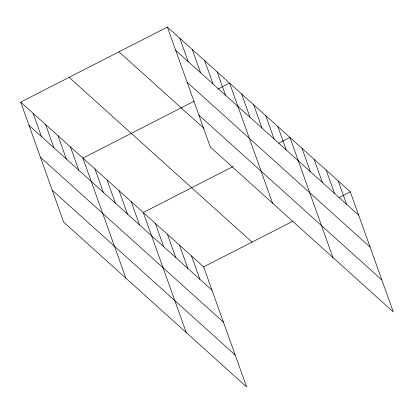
<?xml version="1.0" encoding="UTF-8"?>
<svg xmlns="http://www.w3.org/2000/svg" width="414" height="414" viewBox="0 0 414 414"><rect width="100%" height="100%" fill="white"/><g stroke="black" fill="none" stroke-linecap="round" stroke-linejoin="round"><path stroke-width="0.62" d="M20.7 102.098L203.631 266.87L246.62 386.93L63.689 222.158L20.7 102.098L167.38 27.07L350.311 191.842L393.3 311.902L210.369 147.13L167.38 27.07M194.119 101.228L82.898 158.122L125.887 278.182M217.759 89.139L229.579 83.09L272.562 203.155M233.041 166.573L143.265 212.496L186.253 332.556M278.689 143.223L289.945 137.469L332.934 257.529M203.631 266.87L292.843 221.242M339.056 197.602L350.311 191.842M175.727 50.384L358.659 215.156M187.159 82.308L370.09 247.08M198.937 115.206L381.868 279.978M118.973 51.828L203.926 128.345M69.102 77.34L252.038 242.112M29.047 125.411L211.978 290.183M40.479 157.336L223.41 322.108M52.257 190.233L235.188 355.005M338.238 180.965L346.585 204.278M326.165 170.092L334.512 193.405M314.091 159.219L322.439 182.533M302.018 148.341L310.365 171.655M277.872 126.591L286.219 149.904M265.798 115.718L274.146 139.032M253.725 104.84L262.072 128.154M241.652 93.968L249.999 117.281M217.138 71.886L225.485 95.199M204.697 60.682L213.044 83.995M192.256 49.478L200.604 72.792M179.821 38.274L188.168 61.588M191.558 255.997L199.905 279.31M179.485 245.119L187.832 268.432M167.411 234.246L175.759 257.56M155.338 223.369L163.685 246.682M131.191 201.618L139.539 224.931M119.118 190.745L127.465 214.059M107.045 179.873L115.392 203.181M94.972 168.995L103.319 192.308M70.458 146.918L78.805 170.226M58.017 135.709L66.364 159.023M45.576 124.505L53.929 147.819M33.141 113.301L41.488 136.615"/></g></svg>
